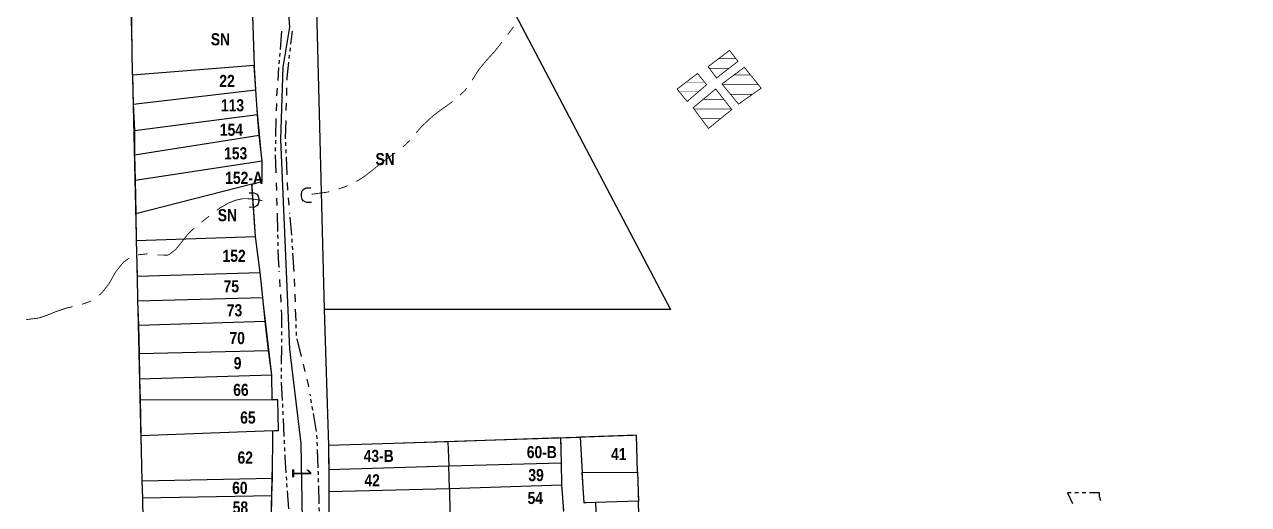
# Model space of a CAD drawing. Extents: x 204381 to 207261, y 4847713 to 4851061.
# Drawn here: x 205369 to 205622, y 4848605.4 to 4848704.7 of the extents above; entities that cross this region are included whole.
import ezdxf
from ezdxf.enums import TextEntityAlignment as Align

# ---------------------------------------------------------------- set-up
doc = ezdxf.new("R2010")
doc.units = 0
doc.header["$LTSCALE"] = 1.5
doc.header["$MEASUREMENT"] = 0
doc.linetypes.add('PHANTOMX2', pattern=[5, 2.5, -0.5, 0.5, -0.5, 0.5, -0.5])
for name, color, linetype in [('CD-MALHA-LOTES', 40, 'CONTINUOUS'), ('HD-CURSO-INTER', 170, 'CONTINUOUS'), ('HD-HACH-HIDROG', 160, 'CONTINUOUS'), ('HD-LAGOS-PERENE', 170, 'CONTINUOUS'), ('RU-QUADRAS', 210, 'CONTINUOUS'), ('SV-EIXO-RUA-N-PAV', 6, 'CONTINUOUS'), ('SV-PONTE-BUEIRO', 249, 'CONTINUOUS'), ('SV-RUA-NAO-PAV-S-GUIA-C-GUIA', 7, 'PHANTOMX2'), ('SV-TXT-RUA-N-PAV-S-GUIA-C-GUIA', 7, 'CONTINUOUS'), ('Th_NmrPort', 7, 'CONTINUOUS')]:
    doc.layers.add(name, color=color, linetype=linetype)
doc.styles.add('ARIAL', font='ARIAL.TTF')
doc.styles.get("Standard").update_dxf_attribs({"font": 'swisscbo.ttf'})

# ---------------------------------------------------------------- blocks, each defined once
blk = doc.blocks.new('COD119', base_point=(206608.344575, 4849355.650995))
at = {"layer": 'SV-PONTE-BUEIRO'}
blk.add_lwpolyline([(206606.834575, 4849353.650995), (206606.834575, 4849354.484329), (206606.834575, 4849354.609329), (206606.960408, 4849354.942662), (206607.212075, 4849355.317662), (206607.589575, 4849355.525995), (206608.092908, 4849355.650995), (206608.596241, 4849355.650995), (206609.099575, 4849355.525995), (206609.477075, 4849355.317662), (206609.728741, 4849354.942662), (206609.854575, 4849354.609329), (206609.854575, 4849354.484329), (206609.854575, 4849353.650995)], dxfattribs=at)
blk = doc.blocks.new('*X18')
at = {"layer": 'HD-HACH-HIDROG', "const_width": 0.13}
for points in [[(205513.346518, 4848692.240335), (205520.727864, 4848692.240409)], [(205515.68521, 4848694.240391), (205519.1188, 4848694.240426)], [(205514.989478, 4848690.240318), (205519.48694, 4848690.240363)]]:
    blk.add_lwpolyline(points, dxfattribs=at)
blk = doc.blocks.new('*X19')
at = {"layer": 'HD-HACH-HIDROG', "const_width": 0.13}
for points in [[(205511.733166, 4848691.208962), (205512.023776, 4848691.208965)], [(205507.436154, 4848687.208853), (205515.144207, 4848687.20893)], [(205509.327227, 4848689.208905), (205513.583991, 4848689.208948)], [(205508.926248, 4848685.208835), (205512.89994, 4848685.208875)]]:
    blk.add_lwpolyline(points, dxfattribs=at)
blk = doc.blocks.new('*X20')
at = {"layer": 'HD-HACH-HIDROG', "const_width": 0.13}
for points in [[(205505.80109, 4848692.76531), (205509.609371, 4848692.765348)], [(205504.396902, 4848690.765263), (205508.325178, 4848690.765302)]]:
    blk.add_lwpolyline(points, dxfattribs=at)
blk = doc.blocks.new('*X21')
at = {"layer": 'HD-HACH-HIDROG', "const_width": 0.13}
for points in [[(205512.543187, 4848697.639799), (205516.071105, 4848697.639834)], [(205510.577676, 4848695.639746), (205514.666938, 4848695.639787)]]:
    blk.add_lwpolyline(points, dxfattribs=at)
blk = doc.blocks.new('*X29')
at = {"layer": 'HD-HACH-HIDROG', "const_width": 0.13}
for points in [[(205513.346518, 4848692.240335), (205520.727864, 4848692.240409)], [(205515.68521, 4848694.240391), (205519.1188, 4848694.240426)], [(205514.989478, 4848690.240318), (205519.48694, 4848690.240363)]]:
    blk.add_lwpolyline(points, dxfattribs=at)
blk = doc.blocks.new('*X30')
at = {"layer": 'HD-HACH-HIDROG', "const_width": 0.13}
for points in [[(205511.733166, 4848691.208962), (205512.023776, 4848691.208965)], [(205507.436154, 4848687.208853), (205515.144207, 4848687.20893)], [(205509.327227, 4848689.208905), (205513.583991, 4848689.208948)], [(205508.926248, 4848685.208835), (205512.89994, 4848685.208875)]]:
    blk.add_lwpolyline(points, dxfattribs=at)
blk = doc.blocks.new('*X31')
at = {"layer": 'HD-HACH-HIDROG', "const_width": 0.13}
for points in [[(205505.80109, 4848692.76531), (205509.609371, 4848692.765348)], [(205504.396902, 4848690.765263), (205508.325178, 4848690.765302)]]:
    blk.add_lwpolyline(points, dxfattribs=at)
blk = doc.blocks.new('*X32')
at = {"layer": 'HD-HACH-HIDROG', "const_width": 0.13}
for points in [[(205512.543187, 4848697.639799), (205516.071105, 4848697.639834)], [(205510.577676, 4848695.639746), (205514.666938, 4848695.639787)]]:
    blk.add_lwpolyline(points, dxfattribs=at)

msp = doc.modelspace()

# ---------------------------------------------------------------- linework, layer by layer
at = {"layer": 'CD-MALHA-LOTES', "linetype": 'Continuous'}
for points in [[(205427.34, 4848788.96), (205431, 4848645.77)], [(205443.95, 4848757.36), (205502.58, 4848645.77)], [(205416.07, 4848710.7), (205416.54, 4848696.19)], [(205391.39, 4848694.24), (205391.17, 4848709.21)], [(205416.54, 4848696.19), (205391.39, 4848694.24)], [(205416.87, 4848691.19), (205416.54, 4848696.19)], [(205391.39, 4848694.24), (205391.54, 4848688.24)], [(205391.54, 4848688.24), (205416.87, 4848691.19)], [(205417.24, 4848686.06), (205416.87, 4848691.19)], [(205391.54, 4848688.24), (205391.81, 4848682.75)], [(205391.81, 4848682.75), (205417.24, 4848686.06)], [(205417.57, 4848681.79), (205417.24, 4848686.06)], [(205391.81, 4848682.75), (205391.79, 4848677.77)], [(205391.79, 4848677.77), (205417.57, 4848681.79)], [(205418.14, 4848676.53), (205417.57, 4848681.79)], [(205391.79, 4848677.77), (205391.92, 4848672.48)], [(205391.92, 4848672.48), (205418.14, 4848676.53)], [(205418.17, 4848672.23), (205418.14, 4848676.53)], [(205391.92, 4848672.48), (205392.08, 4848665.53)], [(205416.07, 4848671.7), (205418.17, 4848672.23)], [(205416.07, 4848671.7), (205392.08, 4848665.53)], [(205416.81, 4848660.83), (205416.07, 4848671.7)], [(205392.08, 4848665.53), (205392.16, 4848660.03)], [(205392.16, 4848660.03), (205416.81, 4848660.83)], [(205392.16, 4848660.03), (205392.37, 4848652.67)], [(205417.73, 4848653.44), (205416.81, 4848660.83)], [(205392.37, 4848652.67), (205417.73, 4848653.44)], [(205392.37, 4848652.67), (205392.42, 4848647.55)], [(205418.28, 4848648.27), (205417.73, 4848653.44)], [(205392.42, 4848647.55), (205418.28, 4848648.27)], [(205392.42, 4848647.55), (205392.63, 4848642.49)], [(205418.81, 4848643.36), (205418.28, 4848648.27)], [(205502.58, 4848645.77), (205431, 4848645.77)], [(205431, 4848645.77), (205431.87, 4848617.66)], [(205392.63, 4848642.49), (205418.81, 4848643.36)], [(205392.63, 4848642.49), (205392.74, 4848636.68)], [(205419.45, 4848637.3), (205418.81, 4848643.36)], [(205392.74, 4848636.68), (205419.45, 4848637.3)], [(205392.74, 4848636.68), (205392.84, 4848631.4)], [(205420.18, 4848632.24), (205419.45, 4848637.3)], [(205392.84, 4848631.4), (205420.18, 4848632.24)], [(205392.84, 4848631.4), (205392.95, 4848627.12)], [(205420.23, 4848627.07), (205420.18, 4848632.24)], [(205392.95, 4848627.12), (205420.23, 4848627.07)], [(205392.95, 4848627.12), (205393.06, 4848619.67)], [(205421.43, 4848627.05), (205420.23, 4848627.07)], [(205421.54, 4848620.75), (205421.43, 4848627.05)], [(205420.39, 4848620.68), (205393.06, 4848619.67)], [(205393.06, 4848619.67), (205393.32, 4848610.34)], [(205420.34, 4848610.85), (205420.39, 4848620.68)], [(205420.39, 4848620.68), (205421.54, 4848620.75)], [(205479.93, 4848619.19), (205456.53, 4848618.38)], [(205479.93, 4848619.19), (205483.93, 4848619.35)], [(205480.07, 4848614.08), (205479.93, 4848619.19)], [(205495.53, 4848619.75), (205483.93, 4848619.35)], [(205483.93, 4848619.35), (205484.34, 4848612.04)], [(205495.76, 4848612.1), (205495.53, 4848619.75)], [(205456.53, 4848618.38), (205431.87, 4848617.66)], [(205431.87, 4848617.66), (205431.95, 4848612.7)], [(205456.53, 4848618.38), (205456.72, 4848613.45)], [(205456.72, 4848613.45), (205480.07, 4848614.08)], [(205480.13, 4848609.48), (205480.07, 4848614.08)], [(205431.95, 4848612.7), (205456.72, 4848613.45)], [(205431.95, 4848612.7), (205431.96, 4848608.1)], [(205456.86, 4848608.77), (205456.72, 4848613.45)], [(205484.34, 4848612.04), (205495.76, 4848612.1)], [(205484.71, 4848605.79), (205484.34, 4848612.04)], [(205495.76, 4848612.1), (205495.93, 4848606.14)], [(205393.32, 4848610.34), (205420.34, 4848610.85)], [(205393.32, 4848610.34), (205393.42, 4848606.85)], [(205420.17, 4848607.27), (205420.34, 4848610.85)], [(205431.96, 4848608.1), (205456.86, 4848608.77)], [(205456.86, 4848608.77), (205480.13, 4848609.48)], [(205456.86, 4848608.77), (205456.99, 4848603.72)], [(205480.54, 4848604.14), (205480.13, 4848609.48)], [(205393.42, 4848606.85), (205420.17, 4848607.27)], [(205393.42, 4848606.85), (205393.53, 4848602.36)], [(205420.07, 4848602.71), (205420.17, 4848607.27)], [(205431.96, 4848608.1), (205432, 4848598.44)], [(205495.93, 4848606.14), (205487.04, 4848605.87)], [(205496.11, 4848600.2), (205495.93, 4848606.14)], [(205487.04, 4848605.87), (205484.71, 4848605.79)], [(205487.04, 4848605.87), (205487.31, 4848599.69)]]:
    msp.add_lwpolyline(points, dxfattribs=at)
at = {"layer": 'HD-CURSO-INTER', "const_width": 0.18, "flags": 128}
for points in [[(205470.03, 4848704.08), (205468.93, 4848702.62)], [(205470.03, 4848704.08), (205468.93, 4848702.62)], [(205470.14, 4848704.21), (205470.03, 4848704.08)], [(205470.14, 4848704.21), (205470.03, 4848704.08)], [(205467.32, 4848700.49), (205466.49, 4848699.46)], [(205467.32, 4848700.49), (205466.49, 4848699.46)], [(205467.72, 4848701.03), (205467.32, 4848700.49)], [(205467.72, 4848701.03), (205467.32, 4848700.49)], [(205464.35, 4848697.06), (205463.22, 4848695.68)], [(205464.35, 4848697.06), (205463.22, 4848695.68)], [(205464.49, 4848697.22), (205464.35, 4848697.06)], [(205464.49, 4848697.22), (205464.35, 4848697.06)], [(205465.36, 4848698.17), (205464.49, 4848697.22)], [(205465.36, 4848698.17), (205464.49, 4848697.22)], [(205465.83, 4848698.7), (205465.36, 4848698.17)], [(205465.83, 4848698.7), (205465.36, 4848698.17)], [(205466.36, 4848699.29), (205465.83, 4848698.7)], [(205466.36, 4848699.29), (205465.83, 4848698.7)], [(205466.49, 4848699.46), (205466.36, 4848699.29)], [(205466.49, 4848699.46), (205466.36, 4848699.29)], [(205462.64, 4848694.86), (205462.21, 4848694.2)], [(205462.64, 4848694.86), (205462.21, 4848694.2)], [(205463.04, 4848695.46), (205462.64, 4848694.86)], [(205463.04, 4848695.46), (205462.64, 4848694.86)], [(205463.22, 4848695.68), (205463.04, 4848695.46)], [(205463.22, 4848695.68), (205463.04, 4848695.46)], [(205462.21, 4848694.2), (205461.57, 4848693.17)], [(205462.21, 4848694.2), (205461.57, 4848693.17)], [(205460.11, 4848691.07), (205459.05, 4848690.09)], [(205460.11, 4848691.07), (205459.05, 4848690.09)], [(205460.44, 4848691.52), (205460.11, 4848691.07)], [(205460.44, 4848691.52), (205460.11, 4848691.07)], [(205455.12, 4848687.02), (205454.52, 4848686.59)], [(205455.12, 4848687.02), (205454.52, 4848686.59)], [(205456.7, 4848688.15), (205455.12, 4848687.02)], [(205456.7, 4848688.15), (205455.12, 4848687.02)], [(205456.74, 4848688.19), (205456.7, 4848688.15)], [(205456.74, 4848688.19), (205456.7, 4848688.15)], [(205457.55, 4848688.78), (205456.74, 4848688.19)], [(205457.55, 4848688.78), (205456.74, 4848688.19)], [(205453.33, 4848685.67), (205451.32, 4848683.78)], [(205453.33, 4848685.67), (205451.32, 4848683.78)], [(205453.52, 4848685.81), (205453.33, 4848685.67)], [(205453.52, 4848685.81), (205453.33, 4848685.67)], [(205454.52, 4848686.59), (205453.52, 4848685.81)], [(205454.52, 4848686.59), (205453.52, 4848685.81)], [(205450.19, 4848682.51), (205450, 4848682.28)], [(205450.19, 4848682.51), (205450, 4848682.28)], [(205450.65, 4848683.04), (205450.19, 4848682.51)], [(205450.65, 4848683.04), (205450.19, 4848682.51)], [(205451.17, 4848683.65), (205450.65, 4848683.04)], [(205451.17, 4848683.65), (205450.65, 4848683.04)], [(205451.32, 4848683.78), (205451.17, 4848683.65)], [(205451.32, 4848683.78), (205451.17, 4848683.65)], [(205447.85, 4848679.86), (205447.25, 4848679.39)], [(205447.85, 4848679.86), (205447.25, 4848679.39)], [(205448.01, 4848680.03), (205447.85, 4848679.86)], [(205448.01, 4848680.03), (205447.85, 4848679.86)], [(205448.69, 4848680.77), (205448.01, 4848680.03)], [(205448.69, 4848680.77), (205448.01, 4848680.03)], [(205444.26, 4848677.16), (205442.45, 4848675.78)], [(205444.26, 4848677.16), (205442.45, 4848675.78)], [(205444.86, 4848677.58), (205444.26, 4848677.16)], [(205444.86, 4848677.58), (205444.26, 4848677.16)], [(205445.5, 4848678.02), (205444.86, 4848677.58)], [(205445.5, 4848678.02), (205444.86, 4848677.58)], [(205445.67, 4848678.16), (205445.5, 4848678.02)], [(205445.67, 4848678.16), (205445.5, 4848678.02)], [(205441.25, 4848674.79), (205439.32, 4848673.3)], [(205441.25, 4848674.79), (205439.32, 4848673.3)], [(205441.68, 4848675.15), (205441.25, 4848674.79)], [(205441.68, 4848675.15), (205441.25, 4848674.79)], [(205442.41, 4848675.75), (205441.68, 4848675.15)], [(205442.41, 4848675.75), (205441.68, 4848675.15)], [(205442.45, 4848675.78), (205442.41, 4848675.75)], [(205442.45, 4848675.78), (205442.41, 4848675.75)], [(205438.06, 4848672.48), (205437.62, 4848672.25)], [(205438.06, 4848672.48), (205437.62, 4848672.25)], [(205438.48, 4848672.76), (205438.06, 4848672.48)], [(205438.48, 4848672.76), (205438.06, 4848672.48)], [(205439.32, 4848673.29), (205438.48, 4848672.76)], [(205439.32, 4848673.29), (205438.48, 4848672.76)], [(205439.32, 4848673.3), (205439.32, 4848673.29)], [(205439.32, 4848673.3), (205439.32, 4848673.29)], [(205431.35, 4848669.98), (205428.38, 4848669.59)], [(205431.35, 4848669.98), (205428.38, 4848669.59)], [(205432.03, 4848670.13), (205431.35, 4848669.98)], [(205432.03, 4848670.13), (205431.35, 4848669.98)], [(205435.36, 4848671.16), (205433.95, 4848670.68)], [(205435.36, 4848671.16), (205433.95, 4848670.68)], [(205435.83, 4848671.37), (205435.36, 4848671.16)], [(205435.83, 4848671.37), (205435.36, 4848671.16)], [(205409.49, 4848666.78), (205408.79, 4848666.28)], [(205409.49, 4848666.78), (205408.79, 4848666.28)], [(205409.61, 4848666.85), (205409.49, 4848666.78)], [(205409.61, 4848666.85), (205409.49, 4848666.78)], [(205411.28, 4848667.8), (205409.61, 4848666.85)], [(205411.28, 4848667.8), (205409.61, 4848666.85)], [(205411.35, 4848667.83), (205411.28, 4848667.8)], [(205411.35, 4848667.83), (205411.28, 4848667.8)], [(205412.71, 4848668.36), (205411.35, 4848667.83)], [(205412.71, 4848668.36), (205411.35, 4848667.83)], [(205413.24, 4848668.47), (205412.71, 4848668.36)], [(205413.24, 4848668.47), (205412.71, 4848668.36)], [(205414.2, 4848668.68), (205413.24, 4848668.47)], [(205414.2, 4848668.68), (205413.24, 4848668.47)], [(205414.22, 4848668.68), (205414.2, 4848668.68)], [(205414.22, 4848668.68), (205414.2, 4848668.68)], [(205416.01, 4848668.65), (205414.22, 4848668.68)], [(205416.01, 4848668.65), (205414.22, 4848668.68)], [(205416.22, 4848668.61), (205416.01, 4848668.65)], [(205416.22, 4848668.61), (205416.01, 4848668.65)], [(205418.19, 4848668.29), (205416.22, 4848668.61)], [(205418.19, 4848668.29), (205416.22, 4848668.61)], [(205406.22, 4848664.28), (205405.65, 4848663.81)], [(205406.22, 4848664.28), (205405.65, 4848663.81)], [(205406.42, 4848664.43), (205406.22, 4848664.28)], [(205406.42, 4848664.43), (205406.22, 4848664.28)], [(205407.21, 4848665.06), (205406.42, 4848664.43)], [(205407.21, 4848665.06), (205406.42, 4848664.43)], [(205403.36, 4848661.86), (205402.84, 4848661.36)], [(205403.36, 4848661.86), (205402.84, 4848661.36)], [(205403.93, 4848662.41), (205403.36, 4848661.86)], [(205403.93, 4848662.41), (205403.36, 4848661.86)], [(205404.1, 4848662.54), (205403.93, 4848662.41)], [(205404.1, 4848662.54), (205403.93, 4848662.41)], [(205401.28, 4848659.4), (205400.81, 4848658.8)], [(205401.28, 4848659.4), (205400.81, 4848658.8)], [(205401.43, 4848659.58), (205401.28, 4848659.4)], [(205401.43, 4848659.58), (205401.28, 4848659.4)], [(205402.84, 4848661.36), (205401.43, 4848659.58)], [(205402.84, 4848661.36), (205401.43, 4848659.58)], [(205394.28, 4848657.26), (205392.52, 4848657.07)], [(205394.28, 4848657.26), (205392.52, 4848657.07)], [(205394.51, 4848657.23), (205394.28, 4848657.26)], [(205394.51, 4848657.23), (205394.28, 4848657.26)], [(205398.74, 4848657), (205396.49, 4848657.04)], [(205398.74, 4848657), (205396.49, 4848657.04)], [(205399.35, 4848657.45), (205398.74, 4848657)], [(205399.35, 4848657.45), (205398.74, 4848657)], [(205400.3, 4848658.16), (205399.35, 4848657.45)], [(205400.3, 4848658.16), (205399.35, 4848657.45)], [(205400.81, 4848658.8), (205400.3, 4848658.16)], [(205400.81, 4848658.8), (205400.3, 4848658.16)], [(205388.51, 4848654.32), (205387.95, 4848653.62)], [(205388.51, 4848654.32), (205387.95, 4848653.62)], [(205389.46, 4848655.49), (205388.51, 4848654.32)], [(205389.46, 4848655.49), (205388.51, 4848654.32)], [(205389.85, 4848655.78), (205389.46, 4848655.49)], [(205389.85, 4848655.78), (205389.46, 4848655.49)], [(205390.66, 4848656.38), (205389.85, 4848655.78)], [(205390.66, 4848656.38), (205389.85, 4848655.78)], [(205386.91, 4848651.79), (205386.46, 4848651.01)], [(205386.91, 4848651.79), (205386.46, 4848651.01)], [(205387.21, 4848652.32), (205386.91, 4848651.79)], [(205387.21, 4848652.32), (205386.91, 4848651.79)], [(205387.4, 4848652.66), (205387.21, 4848652.32)], [(205387.4, 4848652.66), (205387.21, 4848652.32)], [(205387.95, 4848653.62), (205387.4, 4848652.66)], [(205387.95, 4848653.62), (205387.4, 4848652.66)], [(205384.95, 4848649.12), (205384.43, 4848648.69)], [(205384.95, 4848649.12), (205384.43, 4848648.69)], [(205385.15, 4848649.37), (205384.95, 4848649.12)], [(205385.15, 4848649.37), (205384.95, 4848649.12)], [(205386.46, 4848651.01), (205385.15, 4848649.37)], [(205386.46, 4848651.01), (205385.15, 4848649.37)], [(205382.47, 4848647.38), (205380.93, 4848646.83)], [(205382.47, 4848647.38), (205380.93, 4848646.83)], [(205382.78, 4848647.57), (205382.47, 4848647.38)], [(205382.78, 4848647.57), (205382.47, 4848647.38)], [(205372.07, 4848644.01), (205369.41, 4848643.67)], [(205372.07, 4848644.01), (205369.41, 4848643.67)], [(205372.37, 4848644.11), (205372.07, 4848644.01)], [(205372.37, 4848644.11), (205372.07, 4848644.01)], [(205373.98, 4848644.67), (205372.37, 4848644.11)], [(205373.98, 4848644.67), (205372.37, 4848644.11)], [(205374.25, 4848644.78), (205373.98, 4848644.67)], [(205374.25, 4848644.78), (205373.98, 4848644.67)], [(205375.37, 4848645.26), (205374.25, 4848644.78)], [(205375.37, 4848645.26), (205374.25, 4848644.78)], [(205376.11, 4848645.51), (205375.37, 4848645.26)], [(205376.11, 4848645.51), (205375.37, 4848645.26)], [(205377.63, 4848646.03), (205376.11, 4848645.51)], [(205377.63, 4848646.03), (205376.11, 4848645.51)], [(205378.01, 4848646.12), (205377.63, 4848646.03)], [(205378.01, 4848646.12), (205377.63, 4848646.03)], [(205378.99, 4848646.34), (205378.01, 4848646.12)], [(205378.99, 4848646.34), (205378.01, 4848646.12)]]:
    msp.add_lwpolyline(points, dxfattribs=at)
at = {"layer": 'HD-LAGOS-PERENE', "const_width": 0.18, "flags": 128}
for points in [[(205516.51, 4848697.06), (205512.08, 4848693.64), (205510.33, 4848695.96), (205514.78, 4848699.34)], [(205516.51, 4848697.06), (205512.08, 4848693.64), (205510.33, 4848695.96), (205514.78, 4848699.34)], [(205510.03, 4848692.24), (205506.01, 4848688.77), (205503.93, 4848691.34), (205508.16, 4848694.56)], [(205510.03, 4848692.24), (205506.01, 4848688.77), (205503.93, 4848691.34), (205508.16, 4848694.56)], [(205513.21, 4848692.4), (205516.63, 4848688.24), (205521.31, 4848691.52), (205517.83, 4848695.84)], [(205513.21, 4848692.4), (205516.63, 4848688.24), (205521.31, 4848691.52), (205517.83, 4848695.84)], [(205515.24, 4848687.09), (205510.42, 4848683.21), (205507.24, 4848687.47), (205511.91, 4848691.36)], [(205515.24, 4848687.09), (205510.42, 4848683.21), (205507.24, 4848687.47), (205511.91, 4848691.36)]]:
    msp.add_lwpolyline(points, close=True, dxfattribs=at)
at = {"layer": 'RU-QUADRAS', "color": 6, "linetype": 'Continuous', "const_width": 0.18}
for points in [[(205366.13, 4848908.65), (205389.66, 4848927.35), (205434.99, 4848959.01), (205455.46, 4848973.98), (205453.93, 4848976.14, 0.076978), (205461.26, 4848982.16), (205526.35, 4849028.96), (205547.03, 4849045.28, 0.032088), (205566.94, 4849059.16), (205583.24, 4849071.78), (205639.04, 4849113.03), (205646.87, 4849119.25), (205710.39, 4849166.06), (205714.46, 4849165.38), (205718.98, 4849162.89), (205757.19, 4849112.08, 0.00497), (205812.44, 4849031.16), (205443.95, 4848757.36), (205502.58, 4848645.77), (205431, 4848645.77), (205427.34, 4848788.96, -0.005583), (205297.86, 4848961.02)], [(205297.86, 4848961.02, 0.00551), (205387.99, 4848840.64), (205393.06, 4848619.67), (205394.07, 4848586.46), (205394.88, 4848541.86), (205395.96, 4848507.12), (205396.55, 4848442.43), (204866.14, 4848428.51)], [(205416.07, 4848710.7, 0.024417), (205418.14, 4848676.53), (205418.17, 4848672.23), (205416.08, 4848671.71), (205416.81, 4848660.83), (205420.18, 4848632.24), (205420.23, 4848627.07), (205421.43, 4848627.05), (205421.54, 4848620.75), (205420.39, 4848620.71), (205419.85, 4848597.58)]]:
    msp.add_lwpolyline(points, format="xyb", dxfattribs=at)
for points in [[(205431, 4848645.77), (205502.58, 4848645.77), (205443.95, 4848757.36), (205812.44, 4849031.16), (205902.75, 4848900.82), (206052.55, 4848698.19), (206050.61, 4848681.88), (205796.21, 4848487.69), (205723.11, 4848434.67), (205693.73, 4848443.07), (205670.24, 4848447.66), (205634.89, 4848448.42), (205500.57, 4848444.97), (205499.01, 4848496.58), (205497.79, 4848517.73, 0.017663), (205497.59, 4848549.48), (205495.53, 4848619.75), (205431.87, 4848617.66)], [(205431.74, 4848497.53), (205433.27, 4848497.5), (205433.57, 4848517.98), (205433.51, 4848532.91), (205432.09, 4848592.45), (205431.87, 4848617.66), (205479.93, 4848619.19), (205480.13, 4848609.48), (205481.22, 4848589.2), (205482.3, 4848576.96), (205483.15, 4848576.98), (205484.35, 4848538.07), (205484.69, 4848500.75), (205485.09, 4848495.98), (205485.72, 4848463.11, 0.030354), (205485.28, 4848443.8), (205446.09, 4848443.55), (205446.19, 4848441.08), (205432.18, 4848440.86)], [(205483.93, 4848619.35), (205495.53, 4848619.75), (205497.59, 4848549.48, -0.017663), (205497.79, 4848517.73), (205499.01, 4848496.58), (205500.57, 4848444.97), (205492.78, 4848444.5), (205492.06, 4848464.35), (205492.51, 4848475.19), (205491.05, 4848475.2), (205489.94, 4848512.56), (205490.42, 4848517.81), (205489.14, 4848573.61), (205487.04, 4848605.87), (205484.71, 4848605.79)]]:
    msp.add_lwpolyline(points, format="xyb", close=True, dxfattribs=at)
msp.add_lwpolyline([(205394.07, 4848586.46), (205393.06, 4848619.67), (205387.99, 4848840.64)], dxfattribs=at)
at = {"layer": 'SV-EIXO-RUA-N-PAV', "flags": 128}
msp.add_lwpolyline([(205420.59, 4848774.81), (205422.73, 4848719.05), (205423.79, 4848704.11), (205422.46, 4848695.85), (205421.93, 4848680.91), (205423.79, 4848637.56), (205426.19, 4848618.08), (205427.53, 4848538.86), (205428.33, 4848525.65), (205428.88, 4848437.47)], dxfattribs=at)
msp.add_lwpolyline([(205420.59, 4848774.81), (205422.73, 4848719.05), (205423.79, 4848704.11), (205422.46, 4848695.85), (205421.93, 4848680.91), (205423.79, 4848637.56), (205426.19, 4848618.08), (205427.53, 4848538.86), (205428.33, 4848525.65), (205428.88, 4848437.47)], dxfattribs=at)
at = {"layer": 'SV-RUA-NAO-PAV-S-GUIA-C-GUIA', "flags": 128}
for points in [[(205422.2, 4848703.28), (205421.74, 4848698.09), (205421.38, 4848693.11)], [(205422.2, 4848703.28), (205421.74, 4848698.09), (205421.38, 4848693.11)], [(205423.32, 4848693.16), (205423.34, 4848693.69), (205424.14, 4848701.09), (205424.42, 4848703.34)], [(205423.32, 4848693.16), (205423.34, 4848693.69), (205424.14, 4848701.09), (205424.42, 4848703.34)], [(205421.27, 4848691.53), (205421.16, 4848689.96)], [(205421.27, 4848691.53), (205421.16, 4848689.96)], [(205423.24, 4848690.02), (205423.28, 4848691.59)], [(205423.24, 4848690.02), (205423.28, 4848691.59)], [(205421.11, 4848688.39), (205421.07, 4848686.82)], [(205421.11, 4848688.39), (205421.07, 4848686.82)], [(205423.16, 4848686.88), (205423.2, 4848688.45)], [(205423.16, 4848686.88), (205423.2, 4848688.45)], [(205421.03, 4848685.25), (205420.85, 4848678.02), (205421, 4848673.52)], [(205421.03, 4848685.25), (205420.85, 4848678.02), (205421, 4848673.52)], [(205423.36, 4848673.59), (205423.01, 4848681.16), (205423.12, 4848685.3)], [(205423.36, 4848673.59), (205423.01, 4848681.16), (205423.12, 4848685.3)], [(205421.05, 4848671.95), (205421.11, 4848670.38)], [(205421.05, 4848671.95), (205421.11, 4848670.38)], [(205423.51, 4848670.45), (205423.51, 4848670.51), (205423.44, 4848672.02)], [(205423.51, 4848670.45), (205423.51, 4848670.51), (205423.44, 4848672.02)], [(205421.16, 4848668.81), (205421.21, 4848667.24)], [(205421.16, 4848668.81), (205421.21, 4848667.24)], [(205423.77, 4848667.32), (205423.64, 4848668.88)], [(205423.77, 4848667.32), (205423.64, 4848668.88)], [(205421.26, 4848665.67), (205421.48, 4848656.31), (205421.65, 4848653.56)], [(205421.26, 4848665.67), (205421.48, 4848656.31), (205421.65, 4848653.56)], [(205424.78, 4848653.64), (205424.31, 4848660.9), (205423.9, 4848665.75)], [(205424.78, 4848653.64), (205424.31, 4848660.9), (205423.9, 4848665.75)], [(205421.74, 4848651.99), (205421.83, 4848650.42)], [(205421.74, 4848651.99), (205421.83, 4848650.42)], [(205424.93, 4848650.51), (205424.87, 4848652.08)], [(205424.93, 4848650.51), (205424.87, 4848652.08)], [(205421.93, 4848648.85), (205422.02, 4848647.28)], [(205421.93, 4848648.85), (205422.02, 4848647.28)], [(205425.04, 4848647.37), (205424.98, 4848648.94)], [(205425.04, 4848647.37), (205424.98, 4848648.94)], [(205422.11, 4848645.72), (205422.17, 4848644.75), (205422.1, 4848631.35), (205422.86, 4848615.19), (205424.11, 4848596.73), (205424.01, 4848577.77), (205424.73, 4848561.17), (205424.81, 4848538.51), (205426.07, 4848532.5), (205426.5, 4848528.7), (205426.53, 4848526.28), (205426.57, 4848522.34), (205426.53, 4848515.79), (205426.26, 4848510.99), (205425.77, 4848503.09), (205425.78, 4848495.44), (205426.35, 4848455.73), (205426.46, 4848448.98), (205426.35, 4848443.19), (205425.58, 4848441.17), (205424.49, 4848439.93)], [(205422.11, 4848645.72), (205422.17, 4848644.75), (205422.1, 4848631.35), (205422.86, 4848615.19), (205424.11, 4848596.73), (205424.01, 4848577.77), (205424.73, 4848561.17), (205424.81, 4848538.51), (205426.07, 4848532.5), (205426.5, 4848528.7), (205426.53, 4848526.28), (205426.57, 4848522.34), (205426.53, 4848515.79), (205426.26, 4848510.99), (205425.77, 4848503.09), (205425.78, 4848495.44), (205426.35, 4848455.73), (205426.46, 4848448.98), (205426.35, 4848443.19), (205425.58, 4848441.17), (205424.49, 4848439.93)], [(205426.31, 4848636.04), (205425.29, 4848640.04), (205425.09, 4848645.8)], [(205426.31, 4848636.04), (205425.29, 4848640.04), (205425.09, 4848645.8)], [(205427.08, 4848632.92), (205426.69, 4848634.48)], [(205427.08, 4848632.92), (205426.69, 4848634.48)], [(205427.81, 4848629.8), (205427.74, 4848630.23), (205427.46, 4848631.36)], [(205427.81, 4848629.8), (205427.74, 4848630.23), (205427.46, 4848631.36)], [(205432.13, 4848440.67), (205431.82, 4848441.21), (205431.62, 4848442.31), (205431, 4848490.07), (205430.88, 4848526.32), (205430.84, 4848536.43), (205430.66, 4848577.35), (205429.79, 4848611.96), (205429.49, 4848619.97), (205428.08, 4848628.24)], [(205432.13, 4848440.67), (205431.82, 4848441.21), (205431.62, 4848442.31), (205431, 4848490.07), (205430.88, 4848526.32), (205430.84, 4848536.43), (205430.66, 4848577.35), (205429.79, 4848611.96), (205429.49, 4848619.97), (205428.08, 4848628.24)], [(205591.5, 4848606.19), (205591.26, 4848607.1), (205591.21, 4848607.86), (205584.61, 4848607.83)], [(205591.5, 4848606.19), (205591.26, 4848607.1), (205591.21, 4848607.86), (205584.61, 4848607.83)], [(205584.61, 4848607.83), (205585.68, 4848605.64)], [(205584.61, 4848607.83), (205585.68, 4848605.64)]]:
    msp.add_lwpolyline(points, dxfattribs=at)

# ---------------------------------------------------------------- block references
at = {"layer": 'HD-LAGOS-PERENE'}
for name in ['*X21', '*X32', '*X20', '*X31', '*X18', '*X29', '*X19', '*X30']:
    msp.add_blockref(name, (0, 0), dxfattribs=at)
at = {"layer": 'SV-PONTE-BUEIRO'}
for p, rotation in [((205417.49, 4848668.37, 11.68), 269), ((205417.49, 4848668.37, 11.68), 269), ((205426.3, 4848669.35, 11.68), 92), ((205426.3, 4848669.35, 11.68), 92)]:
    msp.add_blockref('COD119', p, dxfattribs=dict(at, rotation=rotation))

# ---------------------------------------------------------------- texts
at = {"layer": 'SV-TXT-RUA-N-PAV-S-GUIA-C-GUIA', "style": 'ARIAL', "width": 0.7}
msp.add_text('1', height=4, rotation=270, dxfattribs=at).set_placement((205424.36, 4848613.03))
msp.add_text('1', height=4, rotation=270, dxfattribs=at).set_placement((205424.36, 4848613.03))
at = {"layer": 'Th_NmrPort', "color": 1}
for s, p in [('SN', (205407.56, 4848701.63)), ('22', (205409.32, 4848693.02)), ('113', (205409.65, 4848687.99)), ('154', (205409.43, 4848682.92)), ('153', (205410.31, 4848678.06)), ('SN', (205441.6, 4848676.87)), ('152-A', (205410.53, 4848672.99)), ('SN', (205408.99, 4848665.27)), ('152', (205409.98, 4848656.85)), ('75', (205410.2, 4848650.56)), ('73', (205410.86, 4848645.6)), ('70', (205411.42, 4848639.86)), ('9', (205412.3, 4848634.67)), ('66', (205412.19, 4848629.15)), ('65', (205413.63, 4848623.42)), ('62', (205413.08, 4848615.14)), ('43-B', (205439.15, 4848615.49)), ('60-B', (205472.87, 4848616.28)), ('41', (205490.29, 4848615.87)), ('42', (205439.31, 4848610.43)), ('39', (205473.19, 4848611.53)), ('60', (205411.97, 4848608.89)), ('58', (205412.08, 4848604.81)), ('54', (205473.03, 4848606.79))]:
    msp.add_text(s, height=2.5, dxfattribs=at).set_placement(p, align=Align.MIDDLE_LEFT)

doc.saveas('drawing.dxf')
